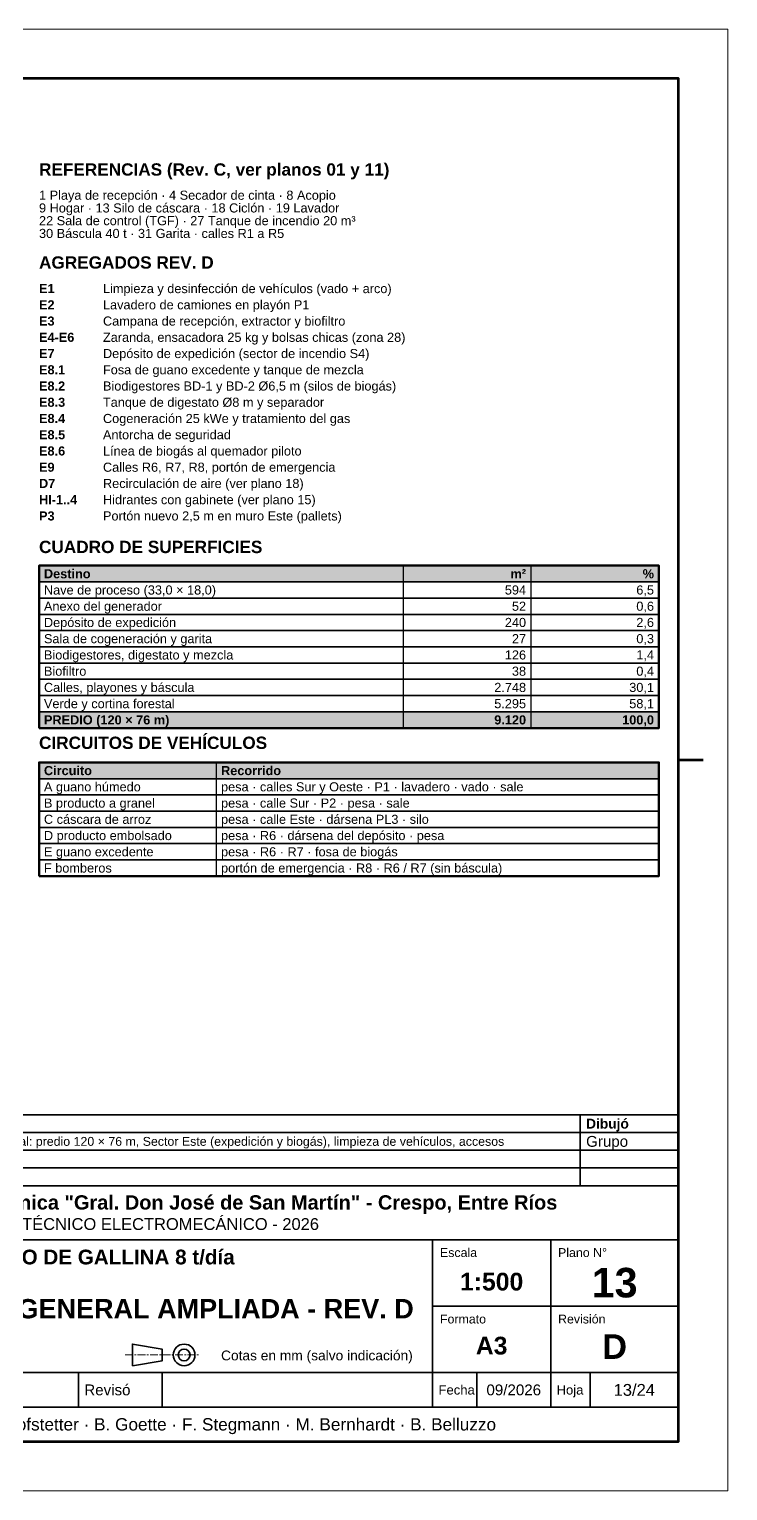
# Model space of a CAD drawing. Header units: millimetres. Extents: x 0 to 420, y 0 to 297.
# Drawn here: x 278 to 420, y 0 to 297 of the extents above; entities that cross this region are included whole.
import ezdxf
from ezdxf.enums import TextEntityAlignment as Align

# ---------------------------------------------------------------- set-up
doc = ezdxf.new("R2010")
doc.units = ezdxf.units.MM
doc.header["$LTSCALE"] = 0.5
doc.linetypes.add('CENTER', pattern=[5.08, 3.175, -0.635, 0.635, -0.635])
for name, color, linetype, lineweight in [('CONTORNO', 7, 'CONTINUOUS', 50), ('EJES', 1, 'CENTER', 18), ('FINO', 7, 'CONTINUOUS', 25), ('HOJA', 8, 'CONTINUOUS', 13), ('RECUADRO', 7, 'CONTINUOUS', 70), ('RELLENO', 9, 'CONTINUOUS', 13), ('ROTULO', 7, 'CONTINUOUS', 35), ('TEXTO', 7, 'CONTINUOUS', 25)]:
    doc.layers.add(name, color=color, linetype=linetype, lineweight=lineweight)
doc.styles.add('NEGRITA', font='arialbd.ttf')
doc.styles.get("Standard").update_dxf_attribs({"font": 'arial.ttf'})

msp = doc.modelspace()

# ---------------------------------------------------------------- hatches: boundary and pattern name
at = {"layer": 'RELLENO', "true_color": 0xe2e8ee}
for points in [[(280, 184.7), (406, 184.7), (406, 188), (280, 188)], [(280, 144.7), (406, 144.7), (406, 148), (280, 148)]]:
    msp.add_hatch(color=7, dxfattribs=at).paths.add_polyline_path(points)
at = {"layer": 'RELLENO', "true_color": 0xf0f0f0}
msp.add_hatch(color=7, dxfattribs=at).paths.add_polyline_path([(280, 155), (406, 155), (406, 158.3), (280, 158.3)])

# ---------------------------------------------------------------- linework, layer by layer
at = {"layer": 'CONTORNO'}
for points in [[(280, 155), (406, 155), (406, 188), (280, 188)], [(280, 124.9), (406, 124.9), (406, 148), (280, 148)]]:
    msp.add_lwpolyline(points, close=True, dxfattribs=at)
at = {"layer": 'EJES'}
msp.add_line((297.5, 27.6), (312.5, 27.6), dxfattribs=at)
at = {"layer": 'FINO'}
for p, q in [((354, 188), (354, 155)), ((380, 188), (380, 155)), ((316, 148), (316, 124.9))]:
    msp.add_line(p, q, dxfattribs=at)
for points in [[(280, 184.7), (406, 184.7), (406, 188), (280, 188)], [(280, 181.4), (406, 181.4), (406, 184.7), (280, 184.7)], [(280, 178.1), (406, 178.1), (406, 181.4), (280, 181.4)], [(280, 174.8), (406, 174.8), (406, 178.1), (280, 178.1)], [(280, 171.5), (406, 171.5), (406, 174.8), (280, 174.8)], [(280, 168.2), (406, 168.2), (406, 171.5), (280, 171.5)], [(280, 164.9), (406, 164.9), (406, 168.2), (280, 168.2)], [(280, 161.6), (406, 161.6), (406, 164.9), (280, 164.9)], [(280, 158.3), (406, 158.3), (406, 161.6), (280, 161.6)], [(280, 155), (406, 155), (406, 158.3), (280, 158.3)], [(280, 144.7), (406, 144.7), (406, 148), (280, 148)], [(280, 141.4), (406, 141.4), (406, 144.7), (280, 144.7)], [(280, 138.1), (406, 138.1), (406, 141.4), (280, 141.4)], [(280, 134.8), (406, 134.8), (406, 138.1), (280, 138.1)], [(280, 131.5), (406, 131.5), (406, 134.8), (280, 134.8)], [(280, 128.2), (406, 128.2), (406, 131.5), (280, 131.5)], [(280, 124.9), (406, 124.9), (406, 128.2), (280, 128.2)]]:
    msp.add_lwpolyline(points, close=True, dxfattribs=at)
at = {"layer": 'HOJA'}
msp.add_lwpolyline([(0, 0), (420, 0), (420, 297), (0, 297)], close=True, dxfattribs=at)
at = {"layer": 'RECUADRO'}
msp.add_line((415, 148.5), (410, 148.5), dxfattribs=at)
msp.add_lwpolyline([(20, 10), (410, 10), (410, 287), (20, 287)], close=True, dxfattribs=at)
at = {"layer": 'ROTULO'}
for p, q in [((390, 72.8), (390, 76.4)), ((390, 69.2), (390, 72.8)), ((390, 65.6), (390, 69.2)), ((390, 62), (390, 65.6)), ((230, 62), (410, 62)), ((230, 51), (410, 51)), ((360, 24), (360, 51)), ((384, 24), (384, 51)), ((360, 37.5), (410, 37.5)), ((230, 24), (410, 24)), ((288, 17), (288, 24)), ((305, 17), (305, 24)), ((360, 17), (360, 24)), ((369, 17), (369, 24)), ((384, 17), (384, 24)), ((392, 17), (392, 24)), ((230, 17), (410, 17))]:
    msp.add_line(p, q, dxfattribs=at)
for points in [[(230, 72.8), (410, 72.8), (410, 76.4), (230, 76.4)], [(230, 69.2), (410, 69.2), (410, 72.8), (230, 72.8)], [(230, 65.6), (410, 65.6), (410, 69.2), (230, 69.2)], [(230, 62), (410, 62), (410, 65.6), (230, 65.6)], [(299, 25.4), (305, 26.4), (305, 28.8), (299, 29.8)]]:
    msp.add_lwpolyline(points, close=True, dxfattribs=at)
for radius in [2.2, 1.2]:
    msp.add_circle((309.5, 27.6), radius, dxfattribs=at)

# ---------------------------------------------------------------- texts
at = {"layer": 'ROTULO', "style": 'NEGRITA'}
for s, height, p in [('Dibujó', 2, (391.2, 74.6)), ('E.P.N.M. y S. N° 35 Técnica "Gral. Don José de San Martín" - Crespo, Entre Ríos', 2.9, (232, 58.6)), ('SECADORA DE GUANO DE GALLINA 8 t/día', 3, (232, 47.5)), ('IMPLANTACIÓN GENERAL AMPLIADA - REV. D', 3.9315155, (232, 37))]:
    msp.add_text(s, height=height, dxfattribs=at).set_placement(p, align=Align.MIDDLE_LEFT)
at = {"layer": 'ROTULO'}
for s, height, p in [('Emisión original: predio 120 × 76 m, Sector Este (expedición y biogás), limpieza de vehículos, accesos', 1.79971989, (260.2, 71)), ('Grupo', 2.2, (391.2, 71)), ('PROYECTO FINAL - 7° AÑO TÉCNICO ELECTROMECÁNICO - 2026', 2.4, (232, 54.2)), ('Cotas en mm (salvo indicación)', 2, (317, 27.5)), ('Revisó', 2.2, (289.2, 20.5)), ('Fecha', 1.9, (361.2, 20.5)), ('Hoja', 1.9, (385.2, 20.5)), ('Integrantes: G. Müller · P. Hofstetter · B. Goette · F. Stegmann · M. Bernhardt · B. Belluzzo', 2.5, (232, 13.5))]:
    msp.add_text(s, height=height, dxfattribs=at).set_placement(p, align=Align.MIDDLE_LEFT)
for s, p in [('Escala', (361.5, 49.3)), ('Plano N°', (385.5, 49.3)), ('Formato', (361.5, 35.8)), ('Revisión', (385.5, 35.8))]:
    msp.add_text(s, height=1.8, dxfattribs=at).set_placement(p, align=Align.TOP_LEFT)
at = {"layer": 'ROTULO', "style": 'NEGRITA'}
for s, height, p in [('13', 6, (397, 42.3)), ('1:500', 3.6, (372, 42.5)), ('A3', 3.6, (372, 29.5)), ('D', 5, (397, 29.3))]:
    msp.add_text(s, height=height, dxfattribs=at).set_placement(p, align=Align.MIDDLE_CENTER)
at = {"layer": 'ROTULO'}
for s, height, p in [('09/2026', 2.2, (376.5, 20.5)), ('13/24', 2.4, (401, 20.5))]:
    msp.add_text(s, height=height, dxfattribs=at).set_placement(p, align=Align.MIDDLE_CENTER)
at = {"layer": 'TEXTO', "style": 'NEGRITA'}
for s, p in [('REFERENCIAS (Rev. C, ver planos 01 y 11)', (280, 266.5)), ('AGREGADOS REV. D', (280, 247.6)), ('CUADRO DE SUPERFICIES', (280, 189.8)), ('CIRCUITOS DE VEHÍCULOS', (280, 150))]:
    msp.add_text(s, height=2.5, dxfattribs=at).set_placement(p, align=Align.BOTTOM_LEFT)
at = {"layer": 'TEXTO'}
for s, p in [('9 Hogar · 13 Silo de cáscara · 18 Ciclón · 19 Lavador', (280, 261.61)), ('1 Playa de recepción · 4 Secador de cinta · 8 Acopio', (280, 264.2)), ('22 Sala de control (TGF) · 27 Tanque de incendio 20 m³', (280, 259.02)), ('30 Báscula 40 t · 31 Garita · calles R1 a R5', (280, 256.43))]:
    msp.add_text(s, height=1.85, dxfattribs=at).set_placement(p, align=Align.TOP_LEFT)
at = {"layer": 'TEXTO', "style": 'NEGRITA'}
for s, p in [('E1', (280, 244.3)), ('E2', (280, 241)), ('E3', (280, 237.7)), ('E4-E6', (280, 234.4)), ('E7', (280, 231.1)), ('E8.1', (280, 227.8)), ('E8.2', (280, 224.5)), ('E8.3', (280, 221.2)), ('E8.4', (280, 217.9)), ('E8.5', (280, 214.6)), ('E8.6', (280, 211.3)), ('E9', (280, 208)), ('D7', (280, 204.7)), ('HI-1..4', (280, 201.4)), ('P3', (280, 198.1)), ('Destino', (281, 186.35)), ('PREDIO (120 × 76 m)', (281, 156.65)), ('Circuito', (281, 146.35)), ('Recorrido', (317, 146.35))]:
    msp.add_text(s, height=1.85, dxfattribs=at).set_placement(p, align=Align.MIDDLE_LEFT)
at = {"layer": 'TEXTO'}
for s, p in [('Limpieza y desinfección de vehículos (vado + arco)', (293, 244.3)), ('Lavadero de camiones en playón P1', (293, 241)), ('Campana de recepción, extractor y biofiltro', (293, 237.7)), ('Zaranda, ensacadora 25 kg y bolsas chicas (zona 28)', (293, 234.4)), ('Depósito de expedición (sector de incendio S4)', (293, 231.1)), ('Fosa de guano excedente y tanque de mezcla', (293, 227.8)), ('Biodigestores BD-1 y BD-2 Ø6,5 m (silos de biogás)', (293, 224.5)), ('Tanque de digestato Ø8 m y separador', (293, 221.2)), ('Cogeneración 25 kWe y tratamiento del gas', (293, 217.9)), ('Antorcha de seguridad', (293, 214.6)), ('Línea de biogás al quemador piloto', (293, 211.3)), ('Calles R6, R7, R8, portón de emergencia', (293, 208)), ('Recirculación de aire (ver plano 18)', (293, 204.7)), ('Hidrantes con gabinete (ver plano 15)', (293, 201.4)), ('Portón nuevo 2,5 m en muro Este (pallets)', (293, 198.1)), ('Nave de proceso (33,0 × 18,0)', (281, 183.05)), ('Anexo del generador', (281, 179.75)), ('Depósito de expedición', (281, 176.45)), ('Sala de cogeneración y garita', (281, 173.15)), ('Biodigestores, digestato y mezcla', (281, 169.85)), ('Biofiltro', (281, 166.55)), ('Calles, playones y báscula', (281, 163.25)), ('Verde y cortina forestal', (281, 159.95)), ('A guano húmedo', (281, 143.05)), ('pesa · calles Sur y Oeste · P1 · lavadero · vado · sale', (317, 143.05)), ('B producto a granel', (281, 139.75)), ('pesa · calle Sur · P2 · pesa · sale', (317, 139.75)), ('C cáscara de arroz', (281, 136.45)), ('pesa · calle Este · dársena PL3 · silo', (317, 136.45)), ('D producto embolsado', (281, 133.15)), ('pesa · R6 · dársena del depósito · pesa', (317, 133.15)), ('E guano excedente', (281, 129.85)), ('pesa · R6 · R7 · fosa de biogás', (317, 129.85)), ('F bomberos', (281, 126.55)), ('portón de emergencia · R8 · R6 / R7 (sin báscula)', (317, 126.55))]:
    msp.add_text(s, height=1.85, dxfattribs=at).set_placement(p, align=Align.MIDDLE_LEFT)
at = {"layer": 'TEXTO', "style": 'NEGRITA'}
for s, p in [('m²', (379, 186.35)), ('%', (405, 186.35)), ('9.120', (379, 156.65)), ('100,0', (405, 156.65))]:
    msp.add_text(s, height=1.85, dxfattribs=at).set_placement(p, align=Align.MIDDLE_RIGHT)
at = {"layer": 'TEXTO'}
for s, p in [('594', (379, 183.05)), ('6,5', (405, 183.05)), ('52', (379, 179.75)), ('0,6', (405, 179.75)), ('240', (379, 176.45)), ('2,6', (405, 176.45)), ('27', (379, 173.15)), ('0,3', (405, 173.15)), ('126', (379, 169.85)), ('1,4', (405, 169.85)), ('38', (379, 166.55)), ('0,4', (405, 166.55)), ('2.748', (379, 163.25)), ('30,1', (405, 163.25)), ('5.295', (379, 159.95)), ('58,1', (405, 159.95))]:
    msp.add_text(s, height=1.85, dxfattribs=at).set_placement(p, align=Align.MIDDLE_RIGHT)

doc.saveas('drawing.dxf')
